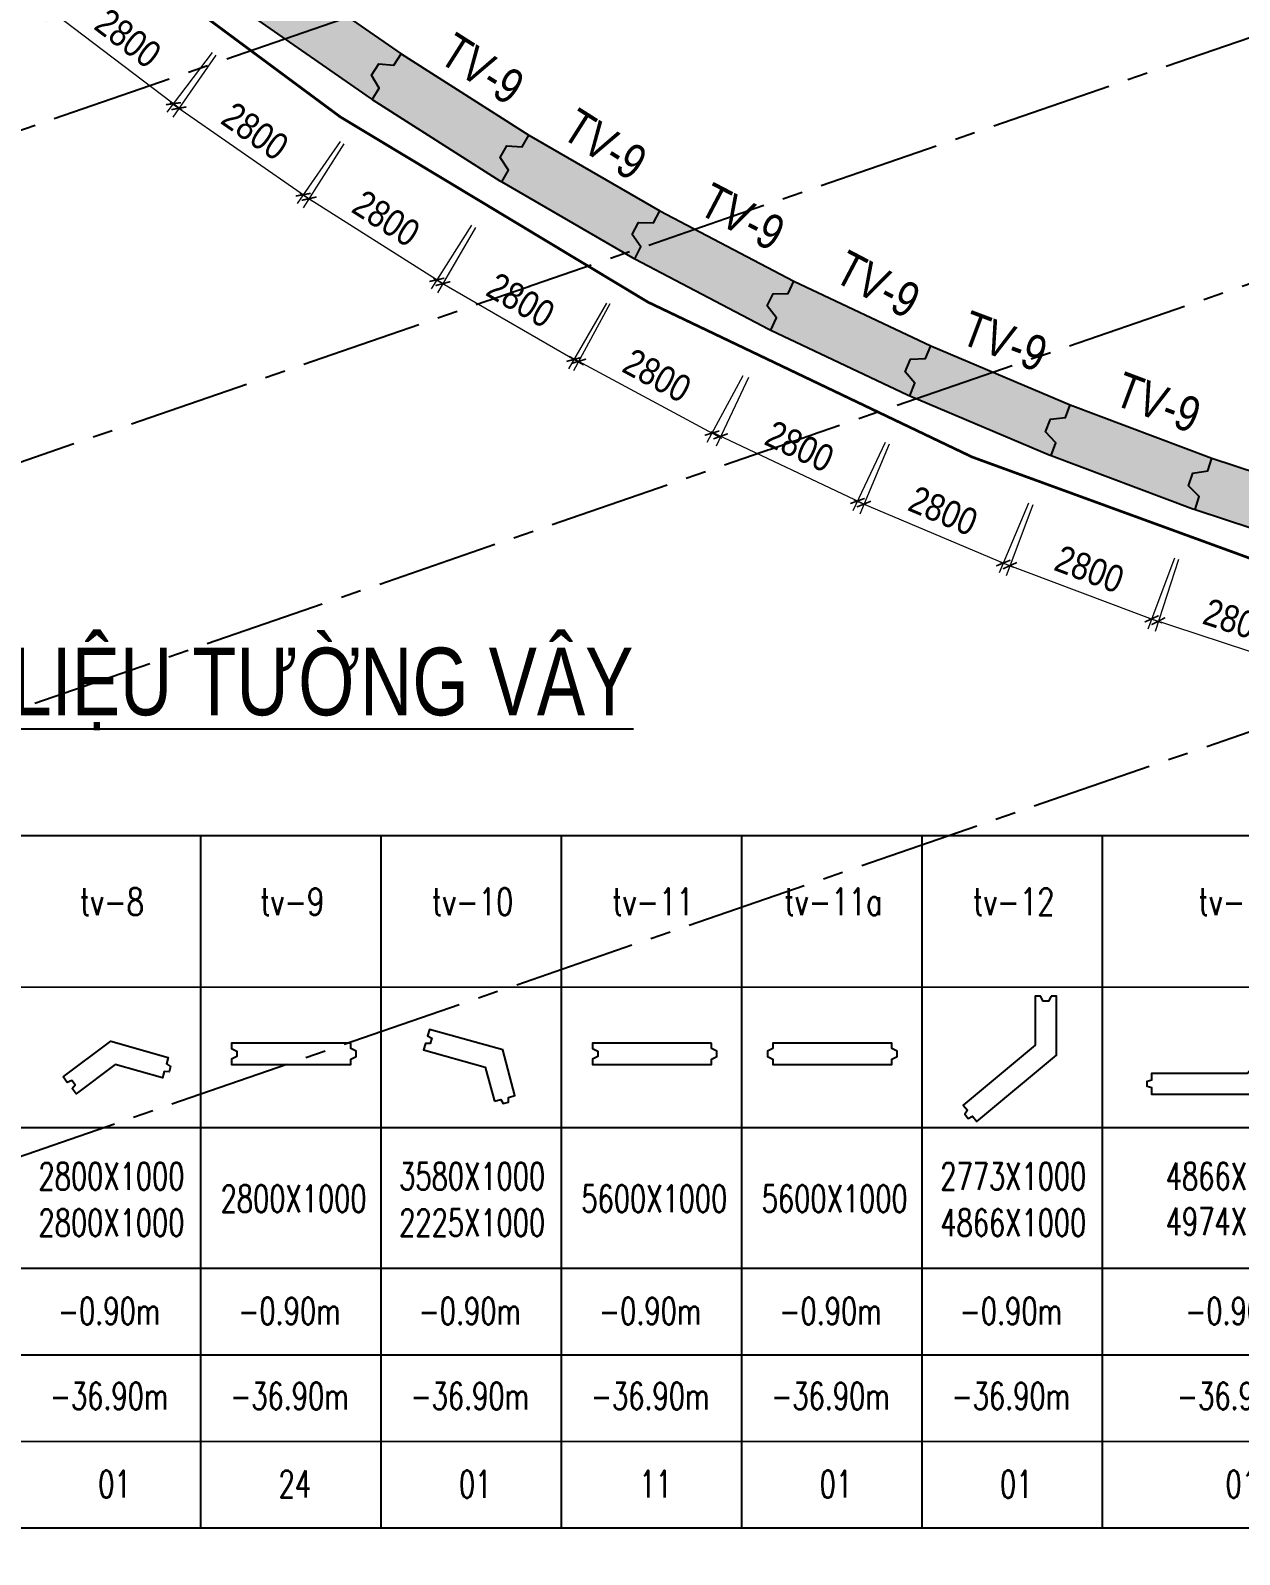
# Model space of a CAD drawing. Header units: millimetres. Extents: x 489377 to 1074388, y -818569 to -310551.
# Drawn here: x 527407 to 549770, y -417972 to -389794 of the extents above; entities that cross this region are included whole.
import ezdxf
from ezdxf.enums import TextEntityAlignment as Align
from ezdxf.xclip import XClip

# ---------------------------------------------------------------- set-up
doc = ezdxf.new("R2010")
doc.units = ezdxf.units.MM
doc.header["$LTSCALE"] = 100
doc.header["$XCLIPFRAME"] = 0
doc.header["$PDMODE"] = 32
doc.header["$PDSIZE"] = 2.5
for name, pattern in [('CENTER2', [1.125, 0.75, -0.125, 0.125, -0.125]), ('DASHDOT', [1, 0.5, -0.25, 0, -0.25]), ('DASHED', [4.5, 3, -1.5])]:
    doc.linetypes.add(name, pattern=pattern)
for name, color, linetype in [('ccu11-Betong', 6, 'Continuous'), ('ccu11-Dim', 8, 'Continuous'), ('ccu11-Khuat', 9, 'DASHED'), ('ccu11-Text', 31, 'Continuous'), ('ccu11-Thay', 7, 'Continuous'), ('ccu12-Hatch', 250, 'Continuous'), ('ccu12-Truc', 13, 'CENTER2'), ('Xref_ST_MBDV Cot vach 30.7.2022$0$Xref_ST_MBDV Cot vach 30.7.2022|Xref_ST_MBDV Cot vach 30.7.2022|Xref_ST_MBDV Cot vach 30.7.2022|Xref_ST_MBDV Cot vach 30.7.2022|A-CORE-OTLN', 2, 'Continuous'), ('Xref_ST_MBDV Cot vach 30.7.2022$0$Xref_ST_MBDV Cot vach 30.7.2022|Xref_ST_MBDV Cot vach 30.7.2022|Xref_ST_MBDV Cot vach 30.7.2022|Xref_ST_MBDV Cot vach 30.7.2022|ccu12-Thay', 7, 'Continuous')]:
    doc.layers.add(name, color=color, linetype=linetype)
doc.layers.add('ccu12-Tencaukien', color=9, linetype='Continuous', lineweight=15)
doc.styles.add('Arial', font='arial_0.ttf', dxfattribs={"width": 0.7})
doc.styles.add('Arial Narrow', font='ARIALN.TTF')
doc.styles.add('ccu11-VnAvH-B', font='VHAVANB.TTF', dxfattribs={"width": 0.8})
doc.styles.add('ccu11-vnsimli', font='vnsimli.shx', dxfattribs={"width": 0.8, "bigfont": 'vns.shx'})
doc.dimstyles.new('ccu12-200', dxfattribs={"dimscale": 200, "dimtxt": 2.5, "dimasz": 1, "dimexe": 1, "dimexo": 2, "dimgap": 1, "dimtad": 1, "dimdec": 0, "dimdsep": 46, "dimtxsty": 'Arial Narrow', "dimblk": 'ARCHTICK', "dimcen": -1, "dimdle": 1, "dimclrd": 256, "dimclre": 256, "dimclrt": 3, "dimadec": 0, "dimazin": 2, "dimtfac": 0.1, "dimtdec": 0, "dimtmove": 0, "dimatfit": 1, "dimldrblk": 'ARCHTICK', "dimfxl": 0, "dimtvp": 0.833333, "dimtolj": 1, "dimtzin": 12, "dimarcsym": 0})

# ---------------------------------------------------------------- blocks, each defined once
blk = doc.blocks.new('_ARCHTICK')
at = {"color": 0, "linetype": 'ByBlock', "const_width": 0.15}
blk.add_lwpolyline([(-0.5, -0.5), (0.5, 0.5)], dxfattribs=at)
blk = doc.blocks.new('*D201')
at = {"layer": 'ccu11-Dim', "lineweight": -2, "ltscale": 0.5, "transparency": 16777216}
for p, q in [((-95537, 12778), (-96335, 11630)), ((-96385, 11908), (-93757, 10082)), ((-93237, 11180), (-94035, 10032))]:
    blk.add_line(p, q, dxfattribs=at)
at = {"layer": 'Defpoints', "color": 0, "ltscale": 0.5, "transparency": 16777216}
for p in [(-95309, 13107), (-93009, 11509), (-93921, 10196)]:
    blk.add_point(p, dxfattribs=at)
at = {"layer": 'ccu11-Dim', "lineweight": -2, "ltscale": 0.5, "transparency": 16777216, "xscale": 200, "yscale": 200, "zscale": 200}
for p, rotation in [((-96221, 11794), 145.2114768991911), ((-93921, 10196), 325.2114768991911)]:
    blk.add_blockref('_ARCHTICK', p, dxfattribs=dict(at, rotation=rotation))
at = {"layer": 'ccu11-Dim', "color": 3, "ltscale": 0.5, "transparency": 16777216, "insert": (-94811, 11369), "char_height": 500, "attachment_point": 5, "rotation": 325.2115, "style": 'Arial Narrow', "bg_fill": 3, "box_fill_scale": 1.1, "bg_fill_color": 256, "bg_fill_true_color": 13158600, "bg_fill_transparency": 0}
blk.add_mtext('\\A1;2800', dxfattribs=at)
blk = doc.blocks.new('*D202')
at = {"layer": 'ccu11-Dim', "lineweight": -2, "ltscale": 0.5, "transparency": 16777216}
for p, q in [((-97834, 14518), (-98673, 13411)), ((-98712, 13691), (-96161, 11758)), ((-95603, 12827), (-96442, 11720))]:
    blk.add_line(p, q, dxfattribs=at)
at = {"layer": 'Defpoints', "color": 0, "ltscale": 0.5, "transparency": 16777216}
for p in [(-97592, 14837), (-95361, 13145), (-96321, 11879)]:
    blk.add_point(p, dxfattribs=at)
at = {"layer": 'ccu11-Dim', "lineweight": -2, "ltscale": 0.5, "transparency": 16777216, "xscale": 200, "yscale": 200, "zscale": 200}
for p, rotation in [((-98552, 13571), 142.8389913235544), ((-96321, 11879), 322.8389913235544)]:
    blk.add_blockref('_ARCHTICK', p, dxfattribs=dict(at, rotation=rotation))
at = {"layer": 'ccu11-Dim', "color": 3, "ltscale": 0.5, "transparency": 16777216, "insert": (-97161, 13088), "char_height": 500, "attachment_point": 5, "rotation": 322.839, "style": 'Arial Narrow', "bg_fill": 3, "box_fill_scale": 1.1, "bg_fill_color": 256, "bg_fill_true_color": 13158600, "bg_fill_transparency": 0}
blk.add_mtext('\\A1;2800', dxfattribs=at)
blk = doc.blocks.new('*D204')
at = {"layer": 'ccu11-Dim', "lineweight": -2, "ltscale": 0.5, "transparency": 16777216}
for p, q in [((-93170, 11135), (-93920, 9954)), ((-93981, 10230), (-91280, 8515)), ((-90806, 9634), (-91556, 8453))]:
    blk.add_line(p, q, dxfattribs=at)
at = {"layer": 'Defpoints', "color": 0, "ltscale": 0.5, "transparency": 16777216}
for p in [(-92955, 11472), (-90592, 9971), (-91449, 8622)]:
    blk.add_point(p, dxfattribs=at)
at = {"layer": 'ccu11-Dim', "lineweight": -2, "ltscale": 0.5, "transparency": 16777216, "xscale": 200, "yscale": 200, "zscale": 200}
for p, rotation in [((-93812, 10123), 147.5839824269375), ((-91449, 8622), 327.5839824269376)]:
    blk.add_blockref('_ARCHTICK', p, dxfattribs=dict(at, rotation=rotation))
at = {"layer": 'ccu11-Dim', "color": 3, "ltscale": 0.5, "transparency": 16777216, "insert": (-92386, 9757), "char_height": 500, "attachment_point": 5, "rotation": 327.584, "style": 'Arial Narrow', "bg_fill": 3, "box_fill_scale": 1.1, "bg_fill_color": 256, "bg_fill_true_color": 13158600, "bg_fill_transparency": 0}
blk.add_mtext('\\A1;2800', dxfattribs=at)
blk = doc.blocks.new('*D205')
at = {"layer": 'ccu11-Dim', "lineweight": -2, "ltscale": 0.5, "transparency": 16777216}
for p, q in [((-90736, 9592), (-91438, 8379)), ((-91511, 8652), (-88740, 7050)), ((-88312, 8190), (-89014, 6977))]:
    blk.add_line(p, q, dxfattribs=at)
at = {"layer": 'Defpoints', "color": 0, "ltscale": 0.5, "transparency": 16777216}
for p in [(-90536, 9938), (-88112, 8537), (-88914, 7150)]:
    blk.add_point(p, dxfattribs=at)
at = {"layer": 'ccu11-Dim', "lineweight": -2, "ltscale": 0.5, "transparency": 16777216, "xscale": 200, "yscale": 200, "zscale": 200}
for p, rotation in [((-91337, 8552), 149.9565070912838), ((-88914, 7150), 329.9565070912839)]:
    blk.add_blockref('_ARCHTICK', p, dxfattribs=dict(at, rotation=rotation))
at = {"layer": 'ccu11-Dim', "color": 3, "ltscale": 0.5, "transparency": 16777216, "insert": (-89898, 8245), "char_height": 500, "attachment_point": 5, "rotation": 329.9565, "style": 'Arial Narrow', "bg_fill": 3, "box_fill_scale": 1.1, "bg_fill_color": 256, "bg_fill_true_color": 13158600, "bg_fill_transparency": 0}
blk.add_mtext('\\A1;2800', dxfattribs=at)
blk = doc.blocks.new('*D206')
at = {"layer": 'ccu11-Dim', "lineweight": -2, "ltscale": 0.5, "transparency": 16777216}
for p, q in [((-88253, 8176), (-88919, 6940)), ((-89000, 7211), (-86184, 5693)), ((-85788, 6848), (-86455, 5612))]:
    blk.add_line(p, q, dxfattribs=at)
at = {"layer": 'Defpoints', "color": 0, "ltscale": 0.5, "transparency": 16777216}
for p in [(-88063, 8529), (-85599, 7200), (-86360, 5788)]:
    blk.add_point(p, dxfattribs=at)
at = {"layer": 'ccu11-Dim', "lineweight": -2, "ltscale": 0.5, "transparency": 16777216, "xscale": 200, "yscale": 200, "zscale": 200}
for p, rotation in [((-88824, 7116), 151.6660121254027), ((-86360, 5788), 331.6660121254027)]:
    blk.add_blockref('_ARCHTICK', p, dxfattribs=dict(at, rotation=rotation))
at = {"layer": 'ccu11-Dim', "color": 3, "ltscale": 0.5, "transparency": 16777216, "insert": (-87376, 6853), "char_height": 500, "attachment_point": 5, "rotation": 331.666, "style": 'Arial Narrow', "bg_fill": 3, "box_fill_scale": 1.1, "bg_fill_color": 256, "bg_fill_true_color": 13158600, "bg_fill_transparency": 0}
blk.add_mtext('\\A1;2800', dxfattribs=at)
blk = doc.blocks.new('*D207')
at = {"layer": 'ccu11-Dim', "lineweight": -2, "ltscale": 0.5, "transparency": 16777216}
for p, q in [((-85688, 6813), (-86286, 5548)), ((-86382, 5815), (-83488, 4447)), ((-83157, 5617), (-83755, 4352))]:
    blk.add_line(p, q, dxfattribs=at)
at = {"layer": 'Defpoints', "color": 0, "ltscale": 0.5, "transparency": 16777216}
for p in [(-85517, 7175), (-82986, 5978), (-83669, 4533)]:
    blk.add_point(p, dxfattribs=at)
at = {"layer": 'ccu11-Dim', "lineweight": -2, "ltscale": 0.5, "transparency": 16777216, "xscale": 200, "yscale": 200, "zscale": 200}
for p, rotation in [((-86201, 5729), 154.701610531679), ((-83669, 4533), 334.701610531679)]:
    blk.add_blockref('_ARCHTICK', p, dxfattribs=dict(at, rotation=rotation))
at = {"layer": 'ccu11-Dim', "color": 3, "ltscale": 0.5, "transparency": 16777216, "insert": (-84740, 5542), "char_height": 500, "attachment_point": 5, "rotation": 334.7016, "style": 'Arial Narrow', "bg_fill": 3, "box_fill_scale": 1.1, "bg_fill_color": 256, "bg_fill_true_color": 13158600, "bg_fill_transparency": 0}
blk.add_mtext('\\A1;2800', dxfattribs=at)
blk = doc.blocks.new('*D208')
at = {"layer": 'ccu11-Dim', "lineweight": -2, "ltscale": 0.5, "transparency": 16777216}
for p, q in [((-83083, 5582), (-83628, 4292)), ((-83735, 4554), (-80787, 3308)), ((-80504, 4492), (-81049, 3202))]:
    blk.add_line(p, q, dxfattribs=at)
at = {"layer": 'Defpoints', "color": 0, "ltscale": 0.5, "transparency": 16777216}
for p in [(-82927, 5951), (-80348, 4860), (-80972, 3386)]:
    blk.add_point(p, dxfattribs=at)
at = {"layer": 'ccu11-Dim', "lineweight": -2, "ltscale": 0.5, "transparency": 16777216, "xscale": 200, "yscale": 200, "zscale": 200}
for p, rotation in [((-83550, 4476), 157.0741876584985), ((-80972, 3386), 337.0741876584984)]:
    blk.add_blockref('_ARCHTICK', p, dxfattribs=dict(at, rotation=rotation))
at = {"layer": 'ccu11-Dim', "color": 3, "ltscale": 0.5, "transparency": 16777216, "insert": (-82084, 4350), "char_height": 500, "attachment_point": 5, "rotation": 337.0742, "style": 'Arial Narrow', "bg_fill": 3, "box_fill_scale": 1.1, "bg_fill_color": 256, "bg_fill_true_color": 13158600, "bg_fill_transparency": 0}
blk.add_mtext('\\A1;2800', dxfattribs=at)
blk = doc.blocks.new('*D209')
at = {"layer": 'ccu11-Dim', "lineweight": -2, "ltscale": 0.5, "transparency": 16777216}
for p, q in [((-80428, 4461), (-80920, 3149)), ((-81037, 3407), (-78041, 2283)), ((-77807, 3478), (-78298, 2166))]:
    blk.add_line(p, q, dxfattribs=at)
at = {"layer": 'Defpoints', "color": 0, "ltscale": 0.5, "transparency": 16777216}
for p in [(-80288, 4835), (-77666, 3852), (-78228, 2354)]:
    blk.add_point(p, dxfattribs=at)
at = {"layer": 'ccu11-Dim', "lineweight": -2, "ltscale": 0.5, "transparency": 16777216, "xscale": 200, "yscale": 200, "zscale": 200}
for p, rotation in [((-80850, 3337), 159.4467806318305), ((-78228, 2354), 339.4467806318305)]:
    blk.add_blockref('_ARCHTICK', p, dxfattribs=dict(at, rotation=rotation))
at = {"layer": 'ccu11-Dim', "color": 3, "ltscale": 0.5, "transparency": 16777216, "insert": (-79379, 3271), "char_height": 500, "attachment_point": 5, "rotation": 339.4468, "style": 'Arial Narrow', "bg_fill": 3, "box_fill_scale": 1.1, "bg_fill_color": 256, "bg_fill_true_color": 13158600, "bg_fill_transparency": 0}
blk.add_mtext('\\A1;2800', dxfattribs=at)
blk = doc.blocks.new('*D210')
at = {"layer": 'ccu11-Dim', "lineweight": -2, "ltscale": 0.5, "transparency": 16777216}
for p, q in [((-77730, 3450), (-78166, 2121)), ((-75069, 2576), (-75506, 1247)), ((-78294, 2373), (-75253, 1375))]:
    blk.add_line(p, q, dxfattribs=at)
at = {"layer": 'Defpoints', "color": 0, "ltscale": 0.5, "transparency": 16777216}
for p in [(-77605, 3830), (-74945, 2956), (-75443, 1437)]:
    blk.add_point(p, dxfattribs=at)
at = {"layer": 'ccu11-Dim', "lineweight": -2, "ltscale": 0.5, "transparency": 16777216, "xscale": 200, "yscale": 200, "zscale": 200}
for p, rotation in [((-78104, 2311), 161.8193886126714), ((-75443, 1437), 341.8193886126713)]:
    blk.add_blockref('_ARCHTICK', p, dxfattribs=dict(at, rotation=rotation))
at = {"layer": 'ccu11-Dim', "color": 3, "ltscale": 0.5, "transparency": 16777216, "insert": (-76631, 2307), "char_height": 500, "attachment_point": 5, "rotation": 341.8194, "style": 'Arial Narrow', "bg_fill": 3, "box_fill_scale": 1.1, "bg_fill_color": 256, "bg_fill_true_color": 13158600, "bg_fill_transparency": 0}
blk.add_mtext('\\A1;2800', dxfattribs=at)
blk = doc.blocks.new('Grid-ST-flat-3')
at = {"layer": 'ccu12-Truc', "ltscale": 30}
for p, q in [((376274.9, -67070, 0.1), (307703.7, -90744, 0.1)), ((368131.1, -76017.5, 0.1), (309596.5, -96226.5, 0.1)), ((369534.4, -80082.1, 0.1), (310999.8, -100291.1, 0.1)), ((362499.4, -90794.4, 0.1), (313555, -107692.4, 0.1))]:
    blk.add_line(p, q, dxfattribs=at)
blk = doc.blocks.new('LUOI TRUC-NT2')
at = {"layer": 'ccu12-Truc', "ltscale": 30}
for p, q in [((-27565, 1171.3), (29702, 70515.4)), ((5626.6, 60718.2), (44698.1, 28451.5))]:
    blk.add_line(p, q, dxfattribs=at)
blk = doc.blocks.new('Bang so lieu tuong vay')
at = {"layer": 'ccu11-Betong', "elevation": 0}
for points in [[(50576, -2968), (50526, -3066), (50428, -3066), (50379, -2968), (50280, -2968), (50280, -3876), (48950, -4985), (49029, -5080), (48977, -5152), (49042, -5231), (49123, -5192), (49202, -5287), (50674, -4060), (50674, -2968)], [(37622, -3840), (35417, -3840), (35417, -3938), (35515, -3988), (35515, -4086), (35417, -4135), (35417, -4234), (37622, -4234), (37622, -4135), (37721, -4086), (37721, -3988), (37622, -3938)], [(44294, -3840), (42089, -3840), (42089, -3938), (42187, -3988), (42187, -4086), (42089, -4135), (42089, -4234), (44294, -4234), (44294, -4135), (44393, -4086), (44393, -3988), (44294, -3938)], [(45425, -3939), (45326, -3988), (45326, -4086), (45425, -4136), (45425, -4234), (47630, -4234), (47630, -4136), (47729, -4086), (47729, -3988), (47630, -3939), (47630, -3840), (45425, -3840)]]:
    blk.add_lwpolyline(points, close=True, dxfattribs=at)
for points in [[(55318, -3063), (55394, -3126), (55369, -3233), (55444, -3296), (55545, -3252), (55621, -3315), (54393, -4787), (52434, -4787), (52434, -4663), (52348, -4641), (52348, -4539), (52434, -4517), (52434, -4393), (54209, -4393), (55318, -3063)], [(40277, -4912), (40397, -4880), (40440, -4958), (40539, -4931), (40537, -4842), (40657, -4809), (40431, -3962), (39074, -3584), (39040, -3703), (39117, -3748), (39090, -3846), (39000, -3844), (38967, -3963), (40109, -4281), (40277, -4912)], [(32302, -4465), (33183, -3801), (34244, -4105), (34209, -4224), (34287, -4269), (34259, -4367), (34169, -4364), (34135, -4483), (33264, -4234), (32540, -4779), (32465, -4680), (32521, -4611), (32459, -4529), (32377, -4564), (32302, -4465)]]:
    blk.add_lwpolyline(points, dxfattribs=at)
at = {"layer": 'ccu11-Thay'}
for p, q in [((0, 0), (66530, -2, 0)), ((34838, -1, 0), (34838, -12801, 0)), ((38174, -1, 0), (38174, -12801, 0)), ((41510, -2, 0), (41510, -12802, 0)), ((44846, -1, 0), (44846, -12801, 0)), ((48182, -1, 0), (48182, -12801, 0)), ((51518, -2, 0), (51518, -12802, 0)), ((0, -2800), (66530, -2802, 0)), ((0, -5400), (66530, -5402, 0)), ((0, -8000), (66530, -8002, 0)), ((0, -9600), (66530, -9602, 0)), ((0, -11200), (66530, -11202, 0)), ((0, -12800), (66530, -12802, 0))]:
    blk.add_line(p, q, dxfattribs=at)
at = {"layer": 'ccu11-Text'}
for s, height, style, width, p in [('%%UB¶NG sè liÖu T¦êNG V¢Y', 1250, 'ccu11-VnAvH-B', 0.8, (33863, 2899, 0)), ('tv-8', 500, 'ccu11-vnsimli', 0.75, (33201, -1223, 0)), ('tv-9', 500, 'ccu11-vnsimli', 0.75, (36537, -1222, 0)), ('tv-10', 500, 'ccu11-vnsimli', 0.75, (39874, -1223, 0)), ('tv-11', 500, 'ccu11-vnsimli', 0.75, (43210, -1222, 0)), ('tv-11a', 500, 'ccu11-vnsimli', 0.75, (46546, -1223, 0)), ('tv-12', 500, 'ccu11-vnsimli', 0.75, (49882, -1223, 0)), ('tv-13', 500, 'ccu11-vnsimli', 0.75, (54052, -1223, 0)), ('2800X1000', 500, 'ccu11-vnsimli', 0.7, (33194, -6299, 0)), ('3580X1000', 500, 'ccu11-vnsimli', 0.7, (39866, -6299, 0)), ('2773X1000', 500, 'ccu11-vnsimli', 0.7, (49875, -6299, 0)), ('4866X1000', 500, 'ccu11-vnsimli', 0.7, (54045, -6299, 0)), ('2800X1000', 500, 'ccu11-vnsimli', 0.7, (36563, -6714, 0)), ('5600X1000', 500, 'ccu11-vnsimli', 0.7, (43235, -6714, 0)), ('5600X1000', 500, 'ccu11-vnsimli', 0.7, (46571, -6714, 0)), ('2800X1000', 500, 'ccu11-vnsimli', 0.7, (33194, -7158, 0)), ('2225X1000', 500, 'ccu11-vnsimli', 0.7, (39866, -7159, 0)), ('4866X1000', 500, 'ccu11-vnsimli', 0.7, (49875, -7159, 0)), ('4974X1000', 500, 'ccu11-vnsimli', 0.7, (54045, -7137, 0)), ('-0.90m', 500, 'ccu11-vnsimli', 0.7, (33149, -8791, 0)), ('-0.90m', 500, 'ccu11-vnsimli', 0.7, (36485, -8791, 0)), ('-0.90m', 500, 'ccu11-vnsimli', 0.7, (39821, -8792, 0)), ('-0.90m', 500, 'ccu11-vnsimli', 0.7, (43157, -8791, 0)), ('-0.90m', 500, 'ccu11-vnsimli', 0.7, (46493, -8791, 0)), ('-0.90m', 500, 'ccu11-vnsimli', 0.7, (49829, -8792, 0)), ('-0.90m', 500, 'ccu11-vnsimli', 0.7, (53999, -8791, 0)), ('-36.90m', 500, 'ccu11-vnsimli', 0.7, (33149, -10362, 0)), ('-36.90m', 500, 'ccu11-vnsimli', 0.7, (36485, -10362, 0)), ('-36.90m', 500, 'ccu11-vnsimli', 0.7, (39821, -10362, 0)), ('-36.90m', 500, 'ccu11-vnsimli', 0.7, (43157, -10362, 0)), ('-36.90m', 500, 'ccu11-vnsimli', 0.7, (46493, -10362, 0)), ('-36.90m', 500, 'ccu11-vnsimli', 0.7, (49829, -10362, 0)), ('-36.90m', 500, 'ccu11-vnsimli', 0.7, (53999, -10362, 0)), ('01', 500, 'ccu11-vnsimli', 0.7, (33249, -11992, 0)), ('24', 500, 'ccu11-vnsimli', 0.7, (36585, -11992, 0)), ('01', 500, 'ccu11-vnsimli', 0.7, (39921, -11993, 0)), ('11', 500, 'ccu11-vnsimli', 0.7, (43257, -11992, 0)), ('01', 500, 'ccu11-vnsimli', 0.7, (46593, -11992, 0)), ('01', 500, 'ccu11-vnsimli', 0.7, (49929, -11993, 0)), ('01', 500, 'ccu11-vnsimli', 0.7, (54099, -11993, 0))]:
    blk.add_text(s, height=height, rotation=359.9974, dxfattribs=dict(at, style=style, width=width)).set_placement(p, align=Align.MIDDLE)
blk = doc.blocks.new('220908_DWall Plan')
at = {"layer": 'Xref_ST_MBDV Cot vach 30.7.2022$0$Xref_ST_MBDV Cot vach 30.7.2022|Xref_ST_MBDV Cot vach 30.7.2022|Xref_ST_MBDV Cot vach 30.7.2022|Xref_ST_MBDV Cot vach 30.7.2022|ccu12-Thay', "ltscale": 10}
for points in [[(-92648.8, 11955.3), (-92514.8, 12166.2), (-92659, 12405.9), (-92524.9, 12617.1), (-92246.6, 12588.6), (-92112.7, 12799.5)], [(-90249.7, 10432.9), (-90124.6, 10649.2), (-90278.5, 10882.7), (-90153.3, 11099.3), (-89874.1, 11082.3), (-89749, 11298.5)], [(-87789.6, 9011.1), (-87673.6, 9232.3), (-87837, 9459.3), (-87720.9, 9680.8), (-87441.2, 9675.4), (-87325.2, 9896.7)], [(-85272.8, 7692.3), (-85166, 7918.2), (-85338.7, 8138.2), (-85231.8, 8364.4), (-84952.2, 8370.5), (-84845.4, 8596.4)], [(-82703.5, 6478.9), (-82606.2, 6709), (-82787.9, 6921.6), (-82690.4, 7152), (-82411.3, 7169.8), (-82314, 7399.9)], [(-80086.2, 5372.8), (-79998.5, 5606.8), (-80188.8, 5811.7), (-80101, 6045.9), (-79822.9, 6075.2), (-79735.1, 6309.2)]]:
    blk.add_lwpolyline(points, dxfattribs=at)
at = {"layer": 'ccu12-Tencaukien', "color": 2, "style": 'Arial', "width": 0.8}
for rotation, p in [(327.58398, (-90783.4, 12247.9)), (327.58398, (-88512.4, 10851.2)), (332.32905, (-85949.3, 9498.9)), (332.32905, (-83443.6, 8250.5)), (339.44678, (-81062.1, 7182.2)), (339.44678, (-78224.1, 6051))]:
    blk.add_text('TV-9', height=650, rotation=rotation, dxfattribs=at).set_placement(p, align=Align.CENTER)
at = {"layer": 'ccu11-Dim', "ltscale": 0.5}
dim = blk.add_linear_dim(base=(-93921.3, 10196.2), p1=(-95308.8, 13106.5), p2=(-93009.3, 11509), angle=325.21148, dimstyle='ccu12-200', override={"dimzin": 0, "dimfxl": 150, "dimtfill": 1}, dxfattribs=at)
dim.commit()
dim.dimension.update_dxf_attribs({"geometry": '*D201', "text_midpoint": (-94811.3, 11368.9)})
for base, p1, p2, angle, picture, middle in [((-96320.7, 11879.2), (-97592.4, 14836.8), (-95361, 13145.4), 322.83899, '*D202', (-97161.4, 13087.7)), ((-91448.7, 8621.9), (-92955.4, 11472.5), (-90591.7, 9971.5), 327.58398, '*D204', (-92386.5, 9756.8))]:
    dim = blk.add_linear_dim(base=base, p1=p1, p2=p2, angle=angle, dimstyle='ccu12-200', override={"dimzin": 0, "dimfxl": 150, "dimtfill": 1}, dxfattribs=at)
    dim.commit()
    dim.dimension.update_dxf_attribs({"geometry": picture, "text_midpoint": middle})
dim = blk.add_linear_dim(base=(-88913.6, 7150.4), p1=(-90535.7, 9938.4), p2=(-88111.8, 8536.6), angle=329.95651, dimstyle='ccu12-200', override={"dimzin": 0, "dimfxl": 150, "dimtfill": 1}, dxfattribs=at)
dim.commit()
dim.dimension.update_dxf_attribs({"geometry": '*D205', "text_midpoint": (-89897.5, 8245.4)})
dim = blk.add_linear_dim(base=(-86359.9, 5787.7), p1=(-88062.9, 8528.5), p2=(-85598.6, 7199.7), angle=331.66601, dimstyle='ccu12-200', override={"dimzin": 0, "dimfxl": 150, "dimtfill": 1}, dxfattribs=at)
dim.commit()
dim.dimension.update_dxf_attribs({"geometry": '*D206', "text_midpoint": (-87376, 6852.8)})
dim = blk.add_linear_dim(base=(-83669.2, 4532.6), p1=(-85517.4, 7174.8), p2=(-82985.9, 5978.3), angle=334.70161, dimstyle='ccu12-200', override={"dimzin": 0, "dimfxl": 150, "dimtfill": 1}, dxfattribs=at)
dim.commit()
dim.dimension.update_dxf_attribs({"geometry": '*D207', "text_midpoint": (-84740.4, 5542.5)})
dim = blk.add_linear_dim(base=(-80971.6, 3385.8), p1=(-82926.9, 5950.6), p2=(-80348.1, 4859.9), angle=337.07419, dimstyle='ccu12-200', override={"dimzin": 0, "dimfxl": 150, "dimtfill": 1}, dxfattribs=at)
dim.commit()
dim.dimension.update_dxf_attribs({"geometry": '*D208', "text_midpoint": (-82083.6, 4350.5)})
dim = blk.add_linear_dim(base=(-78227.9, 2353.6), p1=(-80287.8, 4835.1), p2=(-77666.1, 3852.1), angle=339.44678, dimstyle='ccu12-200', override={"dimzin": 0, "dimfxl": 150, "dimtfill": 1}, dxfattribs=at)
dim.commit()
dim.dimension.update_dxf_attribs({"geometry": '*D209', "text_midpoint": (-79378.9, 3271.5)})
at = {"layer": 'Xref_ST_MBDV Cot vach 30.7.2022$0$Xref_ST_MBDV Cot vach 30.7.2022|Xref_ST_MBDV Cot vach 30.7.2022|Xref_ST_MBDV Cot vach 30.7.2022|Xref_ST_MBDV Cot vach 30.7.2022|ccu12-Thay', "ltscale": 10}
blk.add_lwpolyline([(-77425.4, 4376.1), (-77347.4, 4613.4), (-77546.1, 4810.3), (-77468, 5048), (-77191.3, 5088.8), (-77113.4, 5326.2)], dxfattribs=at)
at = {"layer": 'ccu11-Dim', "ltscale": 0.5}
dim = blk.add_linear_dim(base=(-75443.3, 1437.4), p1=(-77604.8, 3829.8), p2=(-74944.6, 2956.2), angle=341.81939, dimstyle='ccu12-200', override={"dimzin": 0, "dimfxl": 150, "dimtfill": 1}, dxfattribs=at)
dim.commit()
dim.dimension.update_dxf_attribs({"geometry": '*D210', "text_midpoint": (-76631.4, 2306.8)})
at = {"layer": 'ccu12-Hatch', "ltscale": 0.5}
h = blk.add_hatch(dxfattribs=at)
h.set_pattern_fill('VATLIEU04', color=256, scale=50, pattern_type=2)
h.set_pattern_definition([(50, (-626373.33, 223416.3), (358.63009, -31.37607), [37.5, -412.5]), (355, (-626373.33, 223416.3), (-69.37567, 376.09607), [30, -330]), (100.4514, (-626343.45, 223413.7), (289.25469, 344.71977), [31.8701, -350.57106]), (46.1842, (-626373.33, 223516.3), (533.62052, -82.7595), [56.25, -618.75]), (96.6356, (-626328.87, 223509.4), (467.33135, 487.05894), [47.80514, -525.8565]), (351.1842, (-626373.33, 223516.3), (467.33097, 487.0593), [45, -495]), (21, (-626323.33, 223491.3), (298.45353, -201.30945), [37.5, -412.5]), (326, (-626323.33, 223491.3), (121.65767, 362.57502), [30, -330]), (71.4514, (-626298.46, 223474.54), (420.11131, 161.26525), [31.8701, -350.57106]), (37.5, (-626373.33, 223416.31), (6.079928, 166.446927), [0, -326, 0, -335, 0, -331.25]), (7.5, (-626373.33, 223416.31), (131.53477, 197.205856), [0, -191, 0, -318.5, 0, -126.25]), (327.5, (-626484.83, 223416.31), (266.911218, -11.277436), [0, -125, 0, -390, 0, -517.5]), (317.5, (-626534.83, 223416.31), (291.593085, 50.05249), [0, -162.5, 0, -259, 0, -367.5]), (45, (-626373.33, 223416.31), (-150.26019, 150.26019), []), (45, (-626373.33, 223477.56), (-150.26019, 150.26019), [])])
h.paths.add_polyline_path([(-122510.4, 58795.4), (-122033.7, 56036.3), (-122025.8, 55995.6), (-121435.2, 53258.6), (-121425.6, 53218.3), (-120722.3, 50508.1), (-120711, 50468.2), (-119896.1, 47789.5), (-119883.2, 47750.1), (-118958, 45107.4), (-118943.5, 45068.6), (-117909.8, 42466.4), (-117893.7, 42428.3), (-116753.1, 39871.1), (-116735.4, 39833.7), (-115489.9, 37325.9), (-115470.4, 37288.7), (-113949.2, 34524), (-113926.1, 34484.2), (-112465, 32095.7), (-112442.4, 32060.3), (-110882.3, 29735.2), (-110858.5, 29701.3), (-109203.6, 27442.8), (-109178.4, 27409.9), (-107431.4, 25221.8), (-107404.9, 25189.9), (-105568.8, 23076), (-105541, 23045.3), (-103618.9, 21009.2), (-103589.9, 20979.7), (-101585.2, 19024.9), (-101555, 18996.6), (-99471.1, 17126.5), (-99439.7, 17099.4), (-97280.2, 15317.2), (-97247.7, 15291.5), (-95016.3, 13600.1), (-94982.8, 13575.8), (-92683.3, 11978.3), (-92648.8, 11955.3), (-90285.1, 10454.4), (-90249.7, 10432.9), (-87825.9, 9031.1), (-87789.6, 9011.1), (-85309.8, 7710.8), (-85272.8, 7692.3), (-82741.3, 6495.8), (-82703.5, 6478.9), (-80124.7, 5388.2), (-80086.2, 5372.8), (-77464.5, 4389.8), (-77425.4, 4376.1), (-74765.2, 3502.4), (-74725.6, 3490.3), (-72031.5, 2727.6), (-71991.4, 2717.1), (-69268, 2066.5), (-69227.6, 2057.8), (-66479.6, 1520.5), (-66438.8, 1513.4), (-63670.9, 1090.4), (-63637.2, 1085.8), (-60856.6, 757.2), (-60844.4, 755.8), (-41353.3, -1307), (0, 0), (5993.1, 7667.3), (-23501.3, 144497.8), (-27624.7, 160190.9), (-41845.5, 164209.2), (-48082.3, 159482.1), (-71537, 141587.6), (-77499.2, 137277.8), (-78971.4, 133992.6), (-83075.5, 131026), (-86656.7, 130658.3), (-88925.9, 129018), (-91195.2, 127377.7), (-93464.4, 125737.4), (-93470.8, 125732.8), (-95729.2, 124077.6), (-95757.8, 124056), (-97965.7, 122333.9), (-98004.3, 122302.4), (-100138.8, 120490.2), (-100176.1, 120457.1), (-102233.4, 118557.8), (-102269.3, 118523.2), (-104245.9, 116540.1), (-104280.4, 116504.1), (-106173, 114440.6), (-106205.9, 114403.1), (-108011.2, 112262.8), (-108042.5, 112224.1), (-109757.4, 110010.7), (-109787.1, 109970.7), (-111408.7, 107688), (-111436.7, 107646.8), (-112962, 105298.7), (-112988.3, 105256.4), (-114414.8, 102847), (-114439.3, 102803.6), (-115764.6, 100337.1), (-115787.3, 100292.7), (-117009, 97773.3), (-117029.8, 97728.1), (-118145.9, 95160.1), (-118164.8, 95114), (-119173.3, 92501.9), (-119190.2, 92455.1), (-120089.4, 89803.4), (-120104.4, 89755.9), (-120892.7, 87069.1), (-120905.8, 87021), (-121581.8, 84303.9), (-121592.9, 84255.3), (-122155.5, 81512.4), (-122164.5, 81463.4), (-122612.8, 78699.5), (-122619.8, 78650.1), (-122952.9, 75870), (-122957.9, 75820.4), (-123175.3, 73028.9), (-123178.2, 72978.7), (-123278.4, 70180.4), (-123279.1, 70131.9), (-123266, 67331.9), (-123264.7, 67281.1), (-123132.9, 64484.2), (-123130.1, 64443.1), (-122883.3, 61654), (-122878.8, 61612.8), (-122516.6, 58836.3)])
h.paths.add_polyline_path([(-24474.2, 144265.3), (-28446.7, 159384), (-41638.3, 163111.5), (-47477, 158686.1), (-70940.7, 140784.7), (-76696.2, 136624.4), (-78168.4, 133339.2), (-82706.9, 130058.6), (-86288, 129690.9), (-88340.1, 128207.6), (-88223, 128045.5), (-90492.2, 126405.2), (-92761.4, 124764.9), (-95019.8, 123109.7), (-97227.7, 121387.7), (-99362.1, 119575.4), (-101419.4, 117676.1), (-103396, 115692.9), (-105288.6, 113629.4), (-107093.9, 111489.1), (-108808.8, 109275.7), (-110430.4, 106993.1), (-111955.7, 104645), (-113382.2, 102235.7), (-114707.5, 99769.1), (-115929.2, 97249.7), (-117045.3, 94681.8), (-118053.8, 92069.7), (-118953, 89418), (-119741.3, 86731.3), (-120417.3, 84014.1), (-120980, 81271.2), (-121428.3, 78507.4), (-121761.5, 75727.3), (-121978.9, 72935.7), (-122079.1, 70137.5), (-122066, 67337.5), (-121934.3, 64540.6), (-122134, 64531.2), (-121887.2, 61742.1), (-121525, 58965.6), (-121048.3, 56206.5), (-120457.7, 53469.5), (-119754.3, 50759.3), (-118939.4, 48080.5), (-118014.2, 45437.8), (-116980.4, 42835.6), (-115839.8, 40278.5), (-114594.3, 37770.7), (-113073.1, 35006), (-111612, 32617.5), (-110051.9, 30292.4), (-108396.9, 28033.8), (-106649.9, 25845.7), (-104813.8, 23731.8), (-102891.7, 21695.7), (-100887.1, 19740.8), (-98803.2, 17870.7), (-96643.7, 16088.4), (-94412.2, 14397.1), (-92112.7, 12799.5), (-89749, 11298.5), (-87325.2, 9896.7), (-84845.4, 8596.4), (-82314, 7399.9), (-79735.1, 6309.2), (-77113.4, 5326.2), (-74453.2, 4452.5), (-71759.1, 3689.8), (-69035.7, 3039.2), (-66287.7, 2501.9), (-63519.8, 2078.9), (-60739.2, 1750.2), (-41316.3, -305.3), (-499.5, 984.7), (4916.9, 7914.3)], flags=16)
at = {"layer": 'Xref_ST_MBDV Cot vach 30.7.2022$0$Xref_ST_MBDV Cot vach 30.7.2022|Xref_ST_MBDV Cot vach 30.7.2022|Xref_ST_MBDV Cot vach 30.7.2022|Xref_ST_MBDV Cot vach 30.7.2022|A-CORE-OTLN', "color": 6}
for points in [[(-94982.8, 13575.8), (-92683.3, 11978.3), (-92648.8, 11955.3), (-90285.1, 10454.4), (-90249.7, 10432.9), (-87825.9, 9031.1), (-87789.6, 9011.1), (-85309.8, 7710.8), (-85272.8, 7692.3), (-82741.3, 6495.8), (-82703.5, 6478.9), (-80124.7, 5388.2), (-80086.2, 5372.8), (-77464.5, 4389.8), (-77425.4, 4376.1), (-74765.2, 3502.4)], [(-71537, 141587.6), (-77499.2, 137277.8), (-78971.4, 133992.6), (-83075.5, 131026), (-86656.7, 130658.3), (-88925.9, 129018), (-91195.2, 127377.7), (-93464.4, 125737.4), (-93470.8, 125732.8), (-95729.2, 124077.6), (-95757.8, 124056), (-97965.7, 122333.9), (-98004.3, 122302.4), (-100138.8, 120490.2), (-100176.1, 120457.1), (-102233.4, 118557.8), (-102269.3, 118523.2), (-104245.9, 116540.1)], [(-47477, 158686.1), (-70940.7, 140784.7), (-76696.2, 136624.4), (-78168.4, 133339.2), (-82706.9, 130058.6), (-86288, 129690.9), (-88340.1, 128207.6), (-88223, 128045.5), (-90492.2, 126405.2), (-92761.4, 124764.9), (-95019.8, 123109.7), (-97227.7, 121387.7), (-99362.1, 119575.4), (-101419.4, 117676.1), (-103396, 115692.9), (-105288.6, 113629.4), (-107093.9, 111489.1), (-108808.8, 109275.7), (-110430.4, 106993.1), (-111955.7, 104645), (-113382.2, 102235.7), (-114707.5, 99769.1), (-115929.2, 97249.7), (-117045.3, 94681.8)], [(-94412.2, 14397.1), (-92112.7, 12799.5), (-89749, 11298.5), (-87325.2, 9896.7), (-84845.4, 8596.4), (-82314, 7399.9), (-79735.1, 6309.2), (-77113.4, 5326.2), (-74453.2, 4452.5), (-71759.1, 3689.8), (-69035.7, 3039.2), (-66287.7, 2501.9), (-63519.8, 2078.9), (-60739.2, 1750.2), (-41316.3, -305.3), (-499.5, 984.7)]]:
    blk.add_lwpolyline(points, dxfattribs=at)
blk.add_blockref('Grid-ST-flat-3', (-415251.1, 99227.9, 0.1))
at = {"layer": 'ccu11-Dim'}
blk.add_blockref('LUOI TRUC-NT2', (-106646, 63962.7), dxfattribs=at)
at = {"layer": 'ccu11-Khuat', "color": 1, "linetype": 'DASHDOT', "ltscale": 18, "const_width": 50}
blk.add_lwpolyline([(-22987.3, 144613.5), (-28513.5, 165720.5), (-36919.6, 168632.9), (-48422.9, 159930), (-71888.3, 142059.8), (-95520.4, 125009, 0.6850113), (-62310.1, 364.4), (-41523.2, -1853.9), (126.4, -574.1), (6443.7, 7493.4), (-22987.3, 144613.5)], format="xyb", close=True, dxfattribs=at)

msp = doc.modelspace()

# ---------------------------------------------------------------- block references
at = {"layer": 'ccu12-Tencaukien'}
msp.add_blockref('Bang so lieu tuong vay', (495711, -404678, 0), dxfattribs=at)
ref = msp.add_blockref('220908_DWall Plan', (626373, -535558), dxfattribs=at)
XClip(ref).set_block_clipping_path([(-131661.2359303688, -22322.732380681), (12318.7632058876, 92474.8859781274)])

# ---------------------------------------------------------------- next in the draw order: block references
ref = msp.add_blockref('220908_DWall Plan', (626373, -403026), dxfattribs=at)
XClip(ref).set_block_clipping_path([(-131661.2359303688, -22322.732380681), (12318.7632058876, 92474.8859781274)])

doc.saveas('drawing.dxf')
